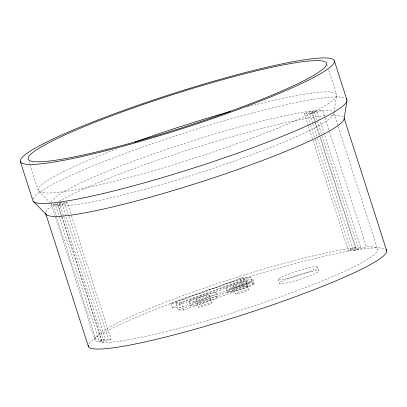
<?xml version="1.0" encoding="UTF-8"?>
<svg xmlns="http://www.w3.org/2000/svg" width="407" height="407" viewBox="0 0 407 407"><rect width="100%" height="100%" fill="white"/><g stroke="black" fill="none" stroke-linecap="round" stroke-linejoin="round"><path stroke-width="0.31" stroke-dasharray="2.04 1.53" d="M333.903 112.566L336.548 95.747M59.198 202.584L52.762 204.914L96.601 341.458L103.037 339.128L105.525 339.138L66.148 216.493M308.257 125.839L304.375 113.757L311.915 111.025L320.06 136.401M71.484 215.913L111.055 339.163L108.293 339.153L102.04 341.417L99.277 341.402L55.438 204.858L61.686 202.594L65.954 215.888M304.375 113.757L306.868 113.767L314.219 111.106L316.987 111.116L319.892 120.182M55.438 204.858L58.201 204.874L64.454 202.61L67.216 202.62L71.291 215.308M312.739 123.448L309.63 113.782L316.987 111.116M67.216 202.62L58.206 205.886L61.503 216.158M309.63 113.782L312.398 113.792L322.512 110.129L329.304 131.273M170.859 303.515L242.541 277.549L250.839 277.584L252.091 281.486L180.413 307.453L172.115 307.417L170.859 303.515L179.156 303.556L250.839 277.584M175.921 302.192L240.247 278.887L245.777 278.912L248.285 286.711L183.954 310.017L178.424 309.992L175.921 302.192L181.451 302.218L245.777 278.912M172.115 307.417L243.793 281.451L252.091 281.486M178.424 309.992L242.75 286.686L248.285 286.711M312.912 140.339L348.219 250.3L355.754 247.573L320.253 137.006M99.277 341.402L105.525 339.138M348.219 250.3L350.707 250.315L358.058 247.649L360.826 247.665L320.09 120.782M317.587 138.553L353.474 250.325L360.826 247.665M61.696 216.763L102.045 342.429L111.055 339.163M353.474 250.325L356.237 250.341L366.356 246.673L368.564 246.617A148.402 16.285 -17.8 0 1 286.019 294.785A148.402 16.285 -17.8 0 1 103.902 342.506L102.045 342.429M355.754 247.573L351.17 248.194A148.402 16.285 -17.8 0 0 186.447 294.337A148.402 16.285 -17.8 0 0 95.528 340.812L96.601 341.458M59.819 202.584L61.686 202.594M38.858 191.229L50.804 203.368M326.719 63.955L327.874 67.557M328.647 69.958L336.548 94.566M333.903 113.294L337.973 125.982M338.166 126.587L377.548 249.237M329.497 131.878L366.356 246.673M314.219 111.106L321.978 135.272M322.171 135.877L358.058 247.649M312.398 113.792L315.115 122.253M315.308 122.858L319.77 136.752M319.963 137.357L356.237 250.341M312.932 124.054L317.394 137.948M306.868 113.767L310.358 124.644M310.551 125.249L314.82 138.538M315.013 139.143L350.707 250.315M308.45 126.445L312.718 139.738M317.424 266.992A20.609 2.264 -17.8 0 1 288.538 278.312A20.609 2.264 -17.8 0 1 287.428 274.557A20.609 2.264 -17.8 0 1 317.424 266.992L318.676 270.894A20.609 2.264 -17.8 0 1 289.794 282.214A20.609 2.264 -17.8 0 1 288.685 278.454A20.609 2.264 -17.8 0 1 318.676 270.894M278.169 279.584L279.426 283.481M253.235 279.523L254.461 283.343M246.199 281.832L248.682 289.555M242.541 277.549L243.793 281.451M240.247 278.887L242.75 286.686M232.911 286.202L235.394 293.925M225.875 288.512L227.106 292.338M216.478 292.837L217.704 296.662M209.442 295.151L211.925 302.874M196.154 299.516L198.631 307.244M189.118 301.831L190.344 305.652M181.451 302.218L183.954 310.017M179.156 303.556L180.413 307.453M64.454 202.61L68.717 215.898M68.915 216.504L108.293 339.153M59.391 203.19L103.037 339.128M58.201 204.874L61.889 216.351M62.083 216.956L102.04 341.417M51.277 203.948L55.352 216.636M55.545 217.236L94.923 339.886M28.973 161.447L38.222 190.257M33.028 198.87A164.891 18.096 -17.8 0 1 181.344 133.954A164.891 18.096 -17.8 0 1 344.892 98.016M45.737 212.479A156.649 17.191 -17.8 0 1 55.23 203.709M58.969 201.434A156.649 17.191 -17.8 0 1 188.817 149.72A156.649 17.191 -17.8 0 1 325.361 115.725M330.845 115.308A156.649 17.191 -17.8 0 1 343.427 116.997M88.965 343.742A156.649 17.191 -17.8 0 1 232.621 281.97A156.649 17.191 -17.8 0 1 384.737 248.875M333.704 113.807A148.402 16.285 -17.8 0 1 215.41 167.592A148.402 16.285 -17.8 0 1 60.063 205.957L54.696 205.52L51.684 204.268A148.402 16.285 -17.8 0 1 51.084 203.342M51.084 202.223A148.402 16.285 -17.8 0 1 151.368 154.655A148.402 16.285 -17.8 0 1 307.331 111.65L317.094 110.455L324.725 110.073A148.402 16.285 -17.8 0 1 333.104 111.767M247.212 106.929A156.649 17.191 -17.8 0 1 307.534 115.049A156.649 17.191 -17.8 0 1 74.522 189.972A156.649 17.191 -17.8 0 1 117.048 148.779M201.043 307.026A7.005 0.768 -17.8 0 0 211.864 303.103A7.005 0.768 -17.8 0 0 202.925 305.047A7.005 0.768 -17.8 0 0 201.043 307.026M237.8 293.706A7.005 0.768 -17.8 0 0 248.626 289.784A7.005 0.768 -17.8 0 0 239.687 291.733A7.005 0.768 -17.8 0 0 237.8 293.706M199.791 303.123A7.005 0.768 -17.8 0 0 210.612 299.201A7.005 0.768 -17.8 0 0 201.674 301.144A7.005 0.768 -17.8 0 0 199.791 303.123M236.299 289.026A7.005 0.768 -17.8 0 0 247.12 285.103A7.005 0.768 -17.8 0 0 238.181 287.047A7.005 0.768 -17.8 0 0 236.299 289.026M195.304 305.204A14.428 1.582 -17.8 0 0 217.587 297.13A14.428 1.582 -17.8 0 0 199.186 301.134A14.428 1.582 -17.8 0 0 195.304 305.204M231.812 291.107A14.428 1.582 -17.8 0 0 254.095 283.033A14.428 1.582 -17.8 0 0 235.694 287.037A14.428 1.582 -17.8 0 0 231.812 291.107M232.061 291.89A14.428 1.582 -17.8 0 0 254.344 283.816A14.428 1.582 -17.8 0 0 235.943 287.82A14.428 1.582 -17.8 0 0 232.061 291.89M230.835 288.064A14.428 1.582 -17.8 0 0 253.118 279.991A14.428 1.582 -17.8 0 0 234.717 283.994A14.428 1.582 -17.8 0 0 230.835 288.064M235.322 285.984A7.005 0.768 -17.8 0 0 246.143 282.061A7.005 0.768 -17.8 0 0 237.205 284.005A7.005 0.768 -17.8 0 0 235.322 285.984M194.078 301.384A14.428 1.582 -17.8 0 0 216.361 293.31A14.428 1.582 -17.8 0 0 197.96 297.314A14.428 1.582 -17.8 0 0 194.078 301.384M198.56 299.298A7.005 0.768 -17.8 0 0 209.386 295.38A7.005 0.768 -17.8 0 0 200.448 297.324A7.005 0.768 -17.8 0 0 198.56 299.298"/><path stroke-width="0.61" d="M346.901 101.094L344.063 119.154A156.649 17.191 -17.8 0 1 194.882 183.867A156.649 17.191 -17.8 0 1 45.737 213.665L88.324 346.306M33.547 201.602L46.373 214.637M334.376 60.841A164.891 18.096 -17.8 0 1 103.292 151.414A164.891 18.096 -17.8 0 1 94.424 121.347A164.891 18.096 -17.8 0 1 334.376 60.841L346.901 99.852M344.063 117.974L386.65 250.62M20.35 161.564L32.875 200.575A164.891 18.096 -17.8 0 0 200.142 165.919A164.891 18.096 -17.8 0 0 346.23 98.825M386.014 249.644A156.649 17.191 -17.8 0 1 242.353 314.957A156.649 17.191 -17.8 0 1 88.324 345.126M134.829 142.175A156.649 17.191 -17.8 0 1 230.723 111.416M106.995 149.405A156.649 17.191 -17.8 0 0 326.526 63.355A156.649 17.191 -17.8 0 0 98.57 120.838A156.649 17.191 -17.8 0 0 106.995 149.405"/></g></svg>
